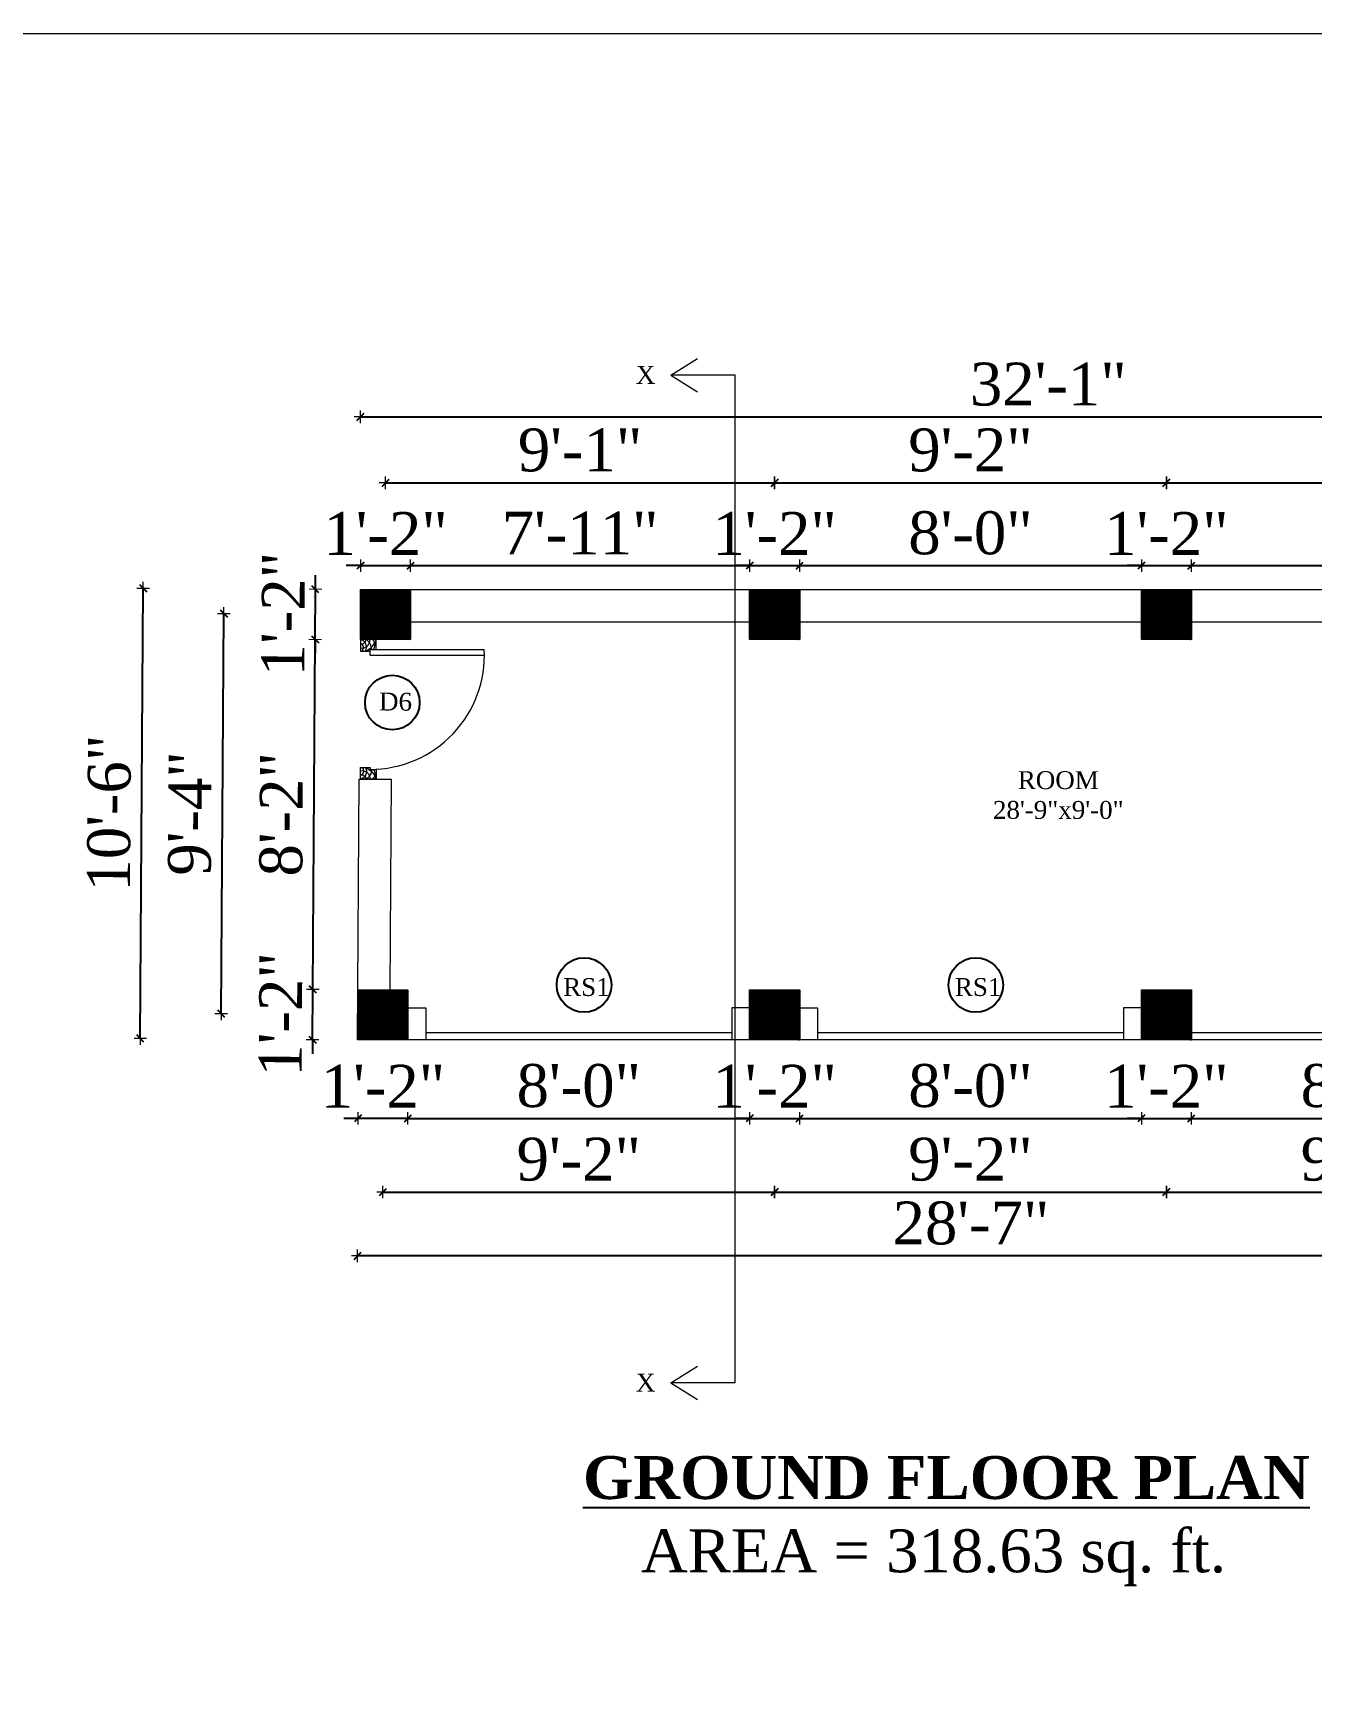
# Model space of a CAD drawing. Header units: inches. Extents: x 4069 to 291496, y -47643 to 12535.
# Drawn here: x 37466.2 to 37823.9, y 1304.3 to 1771.4 of the extents above; entities that cross this region are included whole.
import ezdxf

# ---------------------------------------------------------------- set-up
doc = ezdxf.new("R2010")
doc.units = ezdxf.units.IN
doc.header["$LTSCALE"] = 5
doc.header["$MEASUREMENT"] = 0
for name, color, linetype, lineweight in [('A-WALL', 7, 'Continuous', 9), ('Dimension', 7, 'Continuous', 18), ('DOOR', 62, 'Continuous', 0), ('ele1', 21, 'Continuous', 20)]:
    doc.layers.add(name, color=color, linetype=linetype, lineweight=lineweight)
doc.layers.add('dim line', color=7, linetype='Continuous', lineweight=15, true_color=0xfab2b2)
doc.layers.add('TEXT', color=6, linetype='Continuous')
doc.layers.add('WALL', color=7, linetype='Continuous')
doc.styles.add('ordinary', font='times.ttf')
doc.dimstyles.new('Copy of 96', dxfattribs={"dimtxt": 7, "dimasz": 4, "dimexe": 0.5, "dimexo": 0.5, "dimgap": 3, "dimtad": 1, "dimdec": 1, "dimzin": 11, "dimdsep": 46, "dimlunit": 4, "dimtxsty": 'ordinary', "dimblk": 'OBLIQUE', "dimcen": 0.09, "dimse1": 1, "dimse2": 1, "dimclrt": 6, "dimazin": 0, "dimtfac": 1, "dimtdec": 1, "dimtix": 1, "dimtmove": 2, "dimatfit": 3, "dimldrblk": 'leader', "dimfxl": 0.5, "dimfxlon": 1, "dimtolj": 1, "dimtzin": 0, "dimarcsym": 0})
pattern_1 = [(45, (13244.58927, 0), (-0.08838834765, 0.08838834765), [])]

# ---------------------------------------------------------------- blocks, each defined once
blk = doc.blocks.new('A$C27B36B59')
at = {"layer": 'DOOR'}
for p, q in [((0, 4), (0, 0)), ((2.5, 4), (0, 4)), ((0, 0), (3, 0)), ((2.5, 2.5), (2.5, 4)), ((3, 2.5), (2.5, 2.5)), ((3, 0), (3, 2.5))]:
    blk.add_line(p, q, dxfattribs=at)
for centre, radius, start, end in [((-1.4, -0.54), 4.75, 22.1411, 72.838), ((1.34, 2.09), 1.64, 45.138, 144.8948), ((2.21, 0.3), 2.49, 83.3149, 152.658), ((0.13, 0.37), 2.05, 349.4875, 93.6805), ((1.96, -0.47), 2.01, 58.7447, 166.495), ((-0.06, 0.32), 1.13, 343.542, 86.947), ((2.08, -0.4), 1.17, 38.2816, 160.1519)]:
    blk.add_arc(centre, radius, start, end, dxfattribs=at)
blk = doc.blocks.new('D2')
at = {"layer": 'DOOR'}
for p, q in [((74473.95, 24047.59), (74473.95, 24018.09)), ((74473.95, 24047.59), (74475.45, 24047.59)), ((74475.45, 24047.59), (74475.45, 24018.13))]:
    blk.add_line(p, q, dxfattribs=at)
blk.add_arc((74473.95, 24047.59), 29.5, 180, 272.9146, dxfattribs=at)
at = {"layer": 'DOOR', "xscale": -1, "rotation": 180}
blk.add_blockref('A$C27B36B59', (74441.95, 24050.09), dxfattribs=at)
at = {"layer": 'DOOR', "rotation": 180}
blk.add_blockref('A$C27B36B59', (74477.95, 24050.09), dxfattribs=at)
blk = doc.blocks.new('oblique')
at = {"color": 0, "lineweight": -2}
blk.add_line((0.25, 0.25), (-0.25, -0.25), dxfattribs=at)
at = {"layer": 'dim line', "lineweight": 9}
for p, q in [((-0.4375, 0), (0.4375, 0)), ((0, 0.4375), (0, -0.4375))]:
    blk.add_line(p, q, dxfattribs=at)
blk = doc.blocks.new('*D1607')
at = {"layer": 'A-WALL', "color": 0, "lineweight": -2, "ltscale": 50, "transparency": 16777216}
for p, q in [((37557.05, 1467.75), (37553.05, 1467.75)), ((37571.05, 1467.75), (37557.05, 1467.75)), ((37571.05, 1467.75), (37575.05, 1467.75))]:
    blk.add_line(p, q, dxfattribs=at)
at = {"layer": 'Defpoints', "color": 0, "ltscale": 50, "transparency": 16777216}
for p in [(37557.05, 1489.72, -58.17), (37571.05, 1489.72, -58.17), (37557.05, 1467.75)]:
    blk.add_point(p, dxfattribs=at)
at = {"layer": 'A-WALL', "color": 0, "lineweight": -2, "ltscale": 50, "transparency": 16777216, "xscale": 4, "yscale": 4, "zscale": 4}
blk.add_blockref('oblique', (37557.05, 1467.75), dxfattribs=at)
at = {"layer": 'A-WALL', "color": 0, "lineweight": -2, "ltscale": 50, "transparency": 16777216, "xscale": 4, "yscale": 4, "zscale": 4, "rotation": 180}
blk.add_blockref('oblique', (37571.05, 1467.75), dxfattribs=at)
at = {"layer": 'A-WALL', "color": 6, "ltscale": 50, "transparency": 16777216, "insert": (37564.05, 1476.75), "char_height": 12, "attachment_point": 5, "style": 'ordinary'}
blk.add_mtext('\\A1;1\'-2"', dxfattribs=at)
blk = doc.blocks.new('_OBLIQUE')
at = {"color": 0, "linetype": 'ByBlock'}
blk.add_line((-0.5, -0.5), (0.5, 0.5), dxfattribs=at)
blk = doc.blocks.new('leader')
at = {"layer": 'Dimension'}
for p, q in [((0, -4.33), (0, 4.33)), ((-4.42, 0), (4.42, 0))]:
    blk.add_line(p, q, dxfattribs=at)
blk = doc.blocks.new('*D1608')
at = {"layer": 'A-WALL', "color": 0, "lineweight": -2, "ltscale": 5, "transparency": 16777216}
blk.add_line((37571.05, 1467.75), (37666.67, 1467.75), dxfattribs=at)
at = {"layer": 'Defpoints', "color": 0, "ltscale": 5, "transparency": 16777216}
for p in [(37571.05, 1489.72, -58.17), (37666.67, 1489.72, -58.17), (37666.67, 1467.75)]:
    blk.add_point(p, dxfattribs=at)
at = {"layer": 'A-WALL', "color": 0, "lineweight": -2, "ltscale": 5, "transparency": 16777216, "xscale": 4, "yscale": 4, "zscale": 4, "rotation": 180}
blk.add_blockref('oblique', (37571.05, 1467.75), dxfattribs=at)
at = {"layer": 'A-WALL', "color": 0, "lineweight": -2, "ltscale": 5, "transparency": 16777216, "xscale": 4, "yscale": 4, "zscale": 4}
blk.add_blockref('oblique', (37666.67, 1467.75), dxfattribs=at)
at = {"layer": 'A-WALL', "color": 6, "ltscale": 5, "transparency": 16777216, "insert": (37618.86, 1476.85), "char_height": 12, "attachment_point": 5, "style": 'ordinary'}
blk.add_mtext('\\A1;8\'-0"', dxfattribs=at)
blk = doc.blocks.new('*D1602')
at = {"layer": 'A-WALL', "color": 0, "lineweight": -2, "ltscale": 5, "transparency": 16777216}
for p, q in [((37666.67, 1467.75), (37662.67, 1467.75)), ((37666.67, 1467.75), (37680.67, 1467.75)), ((37680.67, 1467.75), (37684.67, 1467.75))]:
    blk.add_line(p, q, dxfattribs=at)
at = {"layer": 'Defpoints', "color": 0, "ltscale": 5, "transparency": 16777216}
for p in [(37666.67, 1489.72, -58.17), (37680.67, 1489.72, -58.17), (37680.67, 1467.75)]:
    blk.add_point(p, dxfattribs=at)
at = {"layer": 'A-WALL', "color": 0, "lineweight": -2, "ltscale": 5, "transparency": 16777216, "xscale": 4, "yscale": 4, "zscale": 4}
blk.add_blockref('oblique', (37666.67, 1467.75), dxfattribs=at)
at = {"layer": 'A-WALL', "color": 0, "lineweight": -2, "ltscale": 5, "transparency": 16777216, "xscale": 4, "yscale": 4, "zscale": 4, "rotation": 180}
blk.add_blockref('oblique', (37680.67, 1467.75), dxfattribs=at)
at = {"layer": 'A-WALL', "color": 6, "ltscale": 5, "transparency": 16777216, "insert": (37673.67, 1476.75), "char_height": 12, "attachment_point": 5, "style": 'ordinary'}
blk.add_mtext('\\A1;1\'-2"', dxfattribs=at)
blk = doc.blocks.new('*D1603')
at = {"layer": 'A-WALL', "color": 0, "lineweight": -2, "ltscale": 5, "transparency": 16777216}
blk.add_line((37680.67, 1467.75), (37776.29, 1467.75), dxfattribs=at)
at = {"layer": 'Defpoints', "color": 0, "ltscale": 5, "transparency": 16777216}
for p in [(37680.67, 1489.72, -58.17), (37776.29, 1489.72, -58.17), (37776.29, 1467.75)]:
    blk.add_point(p, dxfattribs=at)
at = {"layer": 'A-WALL', "color": 0, "lineweight": -2, "ltscale": 5, "transparency": 16777216, "xscale": 4, "yscale": 4, "zscale": 4, "rotation": 180}
blk.add_blockref('oblique', (37680.67, 1467.75), dxfattribs=at)
at = {"layer": 'A-WALL', "color": 0, "lineweight": -2, "ltscale": 5, "transparency": 16777216, "xscale": 4, "yscale": 4, "zscale": 4}
blk.add_blockref('oblique', (37776.29, 1467.75), dxfattribs=at)
at = {"layer": 'A-WALL', "color": 6, "ltscale": 5, "transparency": 16777216, "insert": (37728.48, 1476.85), "char_height": 12, "attachment_point": 5, "style": 'ordinary'}
blk.add_mtext('\\A1;8\'-0"', dxfattribs=at)
blk = doc.blocks.new('*D1604')
at = {"layer": 'A-WALL', "color": 0, "lineweight": -2, "ltscale": 5, "transparency": 16777216}
for p, q in [((37776.29, 1467.75), (37772.29, 1467.75)), ((37776.29, 1467.75), (37790.29, 1467.75)), ((37790.29, 1467.75), (37794.29, 1467.75))]:
    blk.add_line(p, q, dxfattribs=at)
at = {"layer": 'Defpoints', "color": 0, "ltscale": 5, "transparency": 16777216}
for p in [(37776.29, 1489.72, -58.17), (37790.29, 1489.72, -58.17), (37790.29, 1467.75)]:
    blk.add_point(p, dxfattribs=at)
at = {"layer": 'A-WALL', "color": 0, "lineweight": -2, "ltscale": 5, "transparency": 16777216, "xscale": 4, "yscale": 4, "zscale": 4}
blk.add_blockref('oblique', (37776.29, 1467.75), dxfattribs=at)
at = {"layer": 'A-WALL', "color": 0, "lineweight": -2, "ltscale": 5, "transparency": 16777216, "xscale": 4, "yscale": 4, "zscale": 4, "rotation": 180}
blk.add_blockref('oblique', (37790.29, 1467.75), dxfattribs=at)
at = {"layer": 'A-WALL', "color": 6, "ltscale": 5, "transparency": 16777216, "insert": (37783.29, 1476.75), "char_height": 12, "attachment_point": 5, "style": 'ordinary'}
blk.add_mtext('\\A1;1\'-2"', dxfattribs=at)
blk = doc.blocks.new('*D1605')
at = {"layer": 'A-WALL', "color": 0, "lineweight": -2, "ltscale": 5, "transparency": 16777216}
blk.add_line((37790.29, 1467.75), (37886.29, 1467.75), dxfattribs=at)
at = {"layer": 'Defpoints', "color": 0, "ltscale": 5, "transparency": 16777216}
for p in [(37790.29, 1489.72, -58.17), (37886.29, 1489.72), (37886.29, 1467.75)]:
    blk.add_point(p, dxfattribs=at)
at = {"layer": 'A-WALL', "color": 0, "lineweight": -2, "ltscale": 5, "transparency": 16777216, "xscale": 4, "yscale": 4, "zscale": 4, "rotation": 180}
blk.add_blockref('oblique', (37790.29, 1467.75), dxfattribs=at)
at = {"layer": 'A-WALL', "color": 0, "lineweight": -2, "ltscale": 5, "transparency": 16777216, "xscale": 4, "yscale": 4, "zscale": 4}
blk.add_blockref('oblique', (37886.29, 1467.75), dxfattribs=at)
at = {"layer": 'A-WALL', "color": 6, "ltscale": 5, "transparency": 16777216, "insert": (37838.29, 1476.85), "char_height": 12, "attachment_point": 5, "style": 'ordinary'}
blk.add_mtext('\\A1;8\'-0"', dxfattribs=at)
blk = doc.blocks.new('*D1597')
at = {"layer": 'A-WALL', "color": 0, "lineweight": -2, "ltscale": 5, "transparency": 16777216}
blk.add_line((37564.05, 1447.15), (37673.67, 1447.15), dxfattribs=at)
at = {"layer": 'Defpoints', "color": 0, "ltscale": 5, "transparency": 16777216}
for p in [(37564.05, 1496.72, -58.17), (37673.67, 1496.72, -58.17), (37673.67, 1447.15)]:
    blk.add_point(p, dxfattribs=at)
at = {"layer": 'A-WALL', "color": 0, "lineweight": -2, "ltscale": 5, "transparency": 16777216, "xscale": 4, "yscale": 4, "zscale": 4, "rotation": 180}
blk.add_blockref('oblique', (37564.05, 1447.15), dxfattribs=at)
at = {"layer": 'A-WALL', "color": 0, "lineweight": -2, "ltscale": 5, "transparency": 16777216, "xscale": 4, "yscale": 4, "zscale": 4}
blk.add_blockref('oblique', (37673.67, 1447.15), dxfattribs=at)
at = {"layer": 'A-WALL', "color": 6, "ltscale": 5, "transparency": 16777216, "insert": (37618.86, 1456.27), "char_height": 12, "attachment_point": 5, "style": 'ordinary'}
blk.add_mtext('\\A1;9\'-2"', dxfattribs=at)
blk = doc.blocks.new('*D1609')
at = {"layer": 'A-WALL', "color": 0, "lineweight": -2, "ltscale": 5, "transparency": 16777216}
blk.add_line((37673.67, 1447.15), (37783.29, 1447.15), dxfattribs=at)
at = {"layer": 'Defpoints', "color": 0, "ltscale": 5, "transparency": 16777216}
for p in [(37673.67, 1496.72, -58.17), (37783.29, 1496.72, -58.17), (37783.29, 1447.15)]:
    blk.add_point(p, dxfattribs=at)
at = {"layer": 'A-WALL', "color": 0, "lineweight": -2, "ltscale": 5, "transparency": 16777216, "xscale": 4, "yscale": 4, "zscale": 4, "rotation": 180}
blk.add_blockref('oblique', (37673.67, 1447.15), dxfattribs=at)
at = {"layer": 'A-WALL', "color": 0, "lineweight": -2, "ltscale": 5, "transparency": 16777216, "xscale": 4, "yscale": 4, "zscale": 4}
blk.add_blockref('oblique', (37783.29, 1447.15), dxfattribs=at)
at = {"layer": 'A-WALL', "color": 6, "ltscale": 5, "transparency": 16777216, "insert": (37728.48, 1456.27), "char_height": 12, "attachment_point": 5, "style": 'ordinary'}
blk.add_mtext('\\A1;9\'-2"', dxfattribs=at)
blk = doc.blocks.new('*D1610')
at = {"layer": 'A-WALL', "color": 0, "lineweight": -2, "ltscale": 5, "transparency": 16777216}
blk.add_line((37783.29, 1447.15), (37893.29, 1447.15), dxfattribs=at)
at = {"layer": 'Defpoints', "color": 0, "ltscale": 5, "transparency": 16777216}
for p in [(37783.29, 1496.72, -58.17), (37893.29, 1496.72, -58.17), (37893.29, 1447.15)]:
    blk.add_point(p, dxfattribs=at)
at = {"layer": 'A-WALL', "color": 0, "lineweight": -2, "ltscale": 5, "transparency": 16777216, "xscale": 4, "yscale": 4, "zscale": 4, "rotation": 180}
blk.add_blockref('oblique', (37783.29, 1447.15), dxfattribs=at)
at = {"layer": 'A-WALL', "color": 0, "lineweight": -2, "ltscale": 5, "transparency": 16777216, "xscale": 4, "yscale": 4, "zscale": 4}
blk.add_blockref('oblique', (37893.29, 1447.15), dxfattribs=at)
at = {"layer": 'A-WALL', "color": 6, "ltscale": 5, "transparency": 16777216, "insert": (37838.29, 1456.27), "char_height": 12, "attachment_point": 5, "style": 'ordinary'}
blk.add_mtext('\\A1;9\'-2"', dxfattribs=at)
blk = doc.blocks.new('*D1611')
at = {"layer": 'A-WALL', "color": 0, "lineweight": -2, "ltscale": 5, "transparency": 16777216}
blk.add_line((37900.29, 1429.28), (37556.95, 1429.28), dxfattribs=at)
at = {"layer": 'Defpoints', "color": 0, "ltscale": 5, "transparency": 16777216}
for p in [(37556.95, 1489.72, -58.17), (37900.29, 1489.72, -58.17), (37556.95, 1429.28)]:
    blk.add_point(p, dxfattribs=at)
at = {"layer": 'A-WALL', "color": 0, "lineweight": -2, "ltscale": 5, "transparency": 16777216, "xscale": 4, "yscale": 4, "zscale": 4, "rotation": 180}
blk.add_blockref('oblique', (37556.95, 1429.28), dxfattribs=at)
at = {"layer": 'A-WALL', "color": 0, "lineweight": -2, "ltscale": 5, "transparency": 16777216, "xscale": 4, "yscale": 4, "zscale": 4}
blk.add_blockref('oblique', (37900.29, 1429.28), dxfattribs=at)
at = {"layer": 'A-WALL', "color": 6, "ltscale": 5, "transparency": 16777216, "insert": (37728.62, 1438.4), "char_height": 12, "attachment_point": 5, "style": 'ordinary'}
blk.add_mtext('\\A1;28\'-7"', dxfattribs=at)
blk = doc.blocks.new('*D1612')
at = {"layer": 'A-WALL', "color": 0, "lineweight": -2, "ltscale": 50, "transparency": 16777216}
for p, q in [((37557.78, 1622.43), (37553.78, 1622.43)), ((37557.78, 1622.43), (37571.78, 1622.43)), ((37571.78, 1622.43), (37575.78, 1622.43))]:
    blk.add_line(p, q, dxfattribs=at)
at = {"layer": 'Defpoints', "color": 0, "ltscale": 50, "transparency": 16777216}
for p in [(37571.78, 1622.43), (37557.78, 1615.72, -58.17), (37571.78, 1615.72, -58.17)]:
    blk.add_point(p, dxfattribs=at)
at = {"layer": 'A-WALL', "color": 0, "lineweight": -2, "ltscale": 50, "transparency": 16777216, "xscale": 4, "yscale": 4, "zscale": 4}
blk.add_blockref('oblique', (37557.78, 1622.43), dxfattribs=at)
at = {"layer": 'A-WALL', "color": 0, "lineweight": -2, "ltscale": 50, "transparency": 16777216, "xscale": 4, "yscale": 4, "zscale": 4, "rotation": 180}
blk.add_blockref('oblique', (37571.78, 1622.43), dxfattribs=at)
at = {"layer": 'A-WALL', "color": 6, "ltscale": 50, "transparency": 16777216, "insert": (37564.78, 1631.43), "char_height": 12, "attachment_point": 5, "style": 'ordinary'}
blk.add_mtext('\\A1;1\'-2"', dxfattribs=at)
blk = doc.blocks.new('*D1618')
at = {"layer": 'A-WALL', "color": 0, "lineweight": -2, "ltscale": 5, "transparency": 16777216}
blk.add_line((37571.78, 1622.43), (37666.67, 1622.43), dxfattribs=at)
at = {"layer": 'Defpoints', "color": 0, "ltscale": 5, "transparency": 16777216}
for p in [(37666.67, 1622.43), (37571.78, 1615.72, -58.17), (37666.67, 1615.72, -58.17)]:
    blk.add_point(p, dxfattribs=at)
at = {"layer": 'A-WALL', "color": 0, "lineweight": -2, "ltscale": 5, "transparency": 16777216, "xscale": 4, "yscale": 4, "zscale": 4, "rotation": 180}
blk.add_blockref('oblique', (37571.78, 1622.43), dxfattribs=at)
at = {"layer": 'A-WALL', "color": 0, "lineweight": -2, "ltscale": 5, "transparency": 16777216, "xscale": 4, "yscale": 4, "zscale": 4}
blk.add_blockref('oblique', (37666.67, 1622.43), dxfattribs=at)
at = {"layer": 'A-WALL', "color": 6, "ltscale": 5, "transparency": 16777216, "insert": (37619.22, 1631.55), "char_height": 12, "attachment_point": 5, "style": 'ordinary'}
blk.add_mtext('\\A1;7\'-11"', dxfattribs=at)
blk = doc.blocks.new('*D1619')
at = {"layer": 'A-WALL', "color": 0, "lineweight": -2, "ltscale": 5, "transparency": 16777216}
for p, q in [((37666.67, 1622.43), (37662.67, 1622.43)), ((37666.67, 1622.43), (37680.67, 1622.43)), ((37680.67, 1622.43), (37684.67, 1622.43))]:
    blk.add_line(p, q, dxfattribs=at)
at = {"layer": 'Defpoints', "color": 0, "ltscale": 5, "transparency": 16777216}
for p in [(37680.67, 1622.43), (37666.67, 1615.72, -58.17), (37680.67, 1615.72, -58.17)]:
    blk.add_point(p, dxfattribs=at)
at = {"layer": 'A-WALL', "color": 0, "lineweight": -2, "ltscale": 5, "transparency": 16777216, "xscale": 4, "yscale": 4, "zscale": 4}
blk.add_blockref('oblique', (37666.67, 1622.43), dxfattribs=at)
at = {"layer": 'A-WALL', "color": 0, "lineweight": -2, "ltscale": 5, "transparency": 16777216, "xscale": 4, "yscale": 4, "zscale": 4, "rotation": 180}
blk.add_blockref('oblique', (37680.67, 1622.43), dxfattribs=at)
at = {"layer": 'A-WALL', "color": 6, "ltscale": 5, "transparency": 16777216, "insert": (37673.67, 1631.43), "char_height": 12, "attachment_point": 5, "style": 'ordinary'}
blk.add_mtext('\\A1;1\'-2"', dxfattribs=at)
blk = doc.blocks.new('*D1620')
at = {"layer": 'A-WALL', "color": 0, "lineweight": -2, "ltscale": 5, "transparency": 16777216}
blk.add_line((37680.67, 1622.43), (37776.29, 1622.43), dxfattribs=at)
at = {"layer": 'Defpoints', "color": 0, "ltscale": 5, "transparency": 16777216}
for p in [(37776.29, 1622.43), (37680.67, 1615.72, -58.17), (37776.29, 1615.72, -58.17)]:
    blk.add_point(p, dxfattribs=at)
at = {"layer": 'A-WALL', "color": 0, "lineweight": -2, "ltscale": 5, "transparency": 16777216, "xscale": 4, "yscale": 4, "zscale": 4, "rotation": 180}
blk.add_blockref('oblique', (37680.67, 1622.43), dxfattribs=at)
at = {"layer": 'A-WALL', "color": 0, "lineweight": -2, "ltscale": 5, "transparency": 16777216, "xscale": 4, "yscale": 4, "zscale": 4}
blk.add_blockref('oblique', (37776.29, 1622.43), dxfattribs=at)
at = {"layer": 'A-WALL', "color": 6, "ltscale": 5, "transparency": 16777216, "insert": (37728.48, 1631.53), "char_height": 12, "attachment_point": 5, "style": 'ordinary'}
blk.add_mtext('\\A1;8\'-0"', dxfattribs=at)
blk = doc.blocks.new('*D1621')
at = {"layer": 'A-WALL', "color": 0, "lineweight": -2, "ltscale": 5, "transparency": 16777216}
for p, q in [((37776.29, 1622.43), (37772.29, 1622.43)), ((37776.29, 1622.43), (37790.29, 1622.43)), ((37790.29, 1622.43), (37794.29, 1622.43))]:
    blk.add_line(p, q, dxfattribs=at)
at = {"layer": 'Defpoints', "color": 0, "ltscale": 5, "transparency": 16777216}
for p in [(37790.29, 1622.43), (37776.29, 1615.72, -58.17), (37790.29, 1615.72, -58.17)]:
    blk.add_point(p, dxfattribs=at)
at = {"layer": 'A-WALL', "color": 0, "lineweight": -2, "ltscale": 5, "transparency": 16777216, "xscale": 4, "yscale": 4, "zscale": 4}
blk.add_blockref('oblique', (37776.29, 1622.43), dxfattribs=at)
at = {"layer": 'A-WALL', "color": 0, "lineweight": -2, "ltscale": 5, "transparency": 16777216, "xscale": 4, "yscale": 4, "zscale": 4, "rotation": 180}
blk.add_blockref('oblique', (37790.29, 1622.43), dxfattribs=at)
at = {"layer": 'A-WALL', "color": 6, "ltscale": 5, "transparency": 16777216, "insert": (37783.29, 1631.43), "char_height": 12, "attachment_point": 5, "style": 'ordinary'}
blk.add_mtext('\\A1;1\'-2"', dxfattribs=at)
blk = doc.blocks.new('*D1622')
at = {"layer": 'A-WALL', "color": 0, "lineweight": -2, "ltscale": 5, "transparency": 16777216}
blk.add_line((37790.29, 1622.43), (37928.74, 1622.43), dxfattribs=at)
at = {"layer": 'Defpoints', "color": 0, "ltscale": 5, "transparency": 16777216}
for p in [(37928.74, 1622.43), (37790.29, 1615.72, -58.17), (37928.74, 1615.72, -58.17)]:
    blk.add_point(p, dxfattribs=at)
at = {"layer": 'A-WALL', "color": 0, "lineweight": -2, "ltscale": 5, "transparency": 16777216, "xscale": 4, "yscale": 4, "zscale": 4, "rotation": 180}
blk.add_blockref('oblique', (37790.29, 1622.43), dxfattribs=at)
at = {"layer": 'A-WALL', "color": 0, "lineweight": -2, "ltscale": 5, "transparency": 16777216, "xscale": 4, "yscale": 4, "zscale": 4}
blk.add_blockref('oblique', (37928.74, 1622.43), dxfattribs=at)
at = {"layer": 'A-WALL', "color": 6, "ltscale": 5, "transparency": 16777216, "insert": (37859.52, 1631.53), "char_height": 12, "attachment_point": 5, "style": 'ordinary'}
blk.add_mtext('\\A1;11\'-6"', dxfattribs=at)
blk = doc.blocks.new('*D1598')
at = {"layer": 'A-WALL', "color": 0, "lineweight": -2, "ltscale": 5, "transparency": 16777216}
blk.add_line((37564.78, 1645.62), (37673.67, 1645.62), dxfattribs=at)
at = {"layer": 'Defpoints', "color": 0, "ltscale": 5, "transparency": 16777216}
for p in [(37673.67, 1645.62), (37564.78, 1608.72, -58.17), (37673.67, 1608.72, -58.17)]:
    blk.add_point(p, dxfattribs=at)
at = {"layer": 'A-WALL', "color": 0, "lineweight": -2, "ltscale": 5, "transparency": 16777216, "xscale": 4, "yscale": 4, "zscale": 4, "rotation": 180}
blk.add_blockref('oblique', (37564.78, 1645.62), dxfattribs=at)
at = {"layer": 'A-WALL', "color": 0, "lineweight": -2, "ltscale": 5, "transparency": 16777216, "xscale": 4, "yscale": 4, "zscale": 4}
blk.add_blockref('oblique', (37673.67, 1645.62), dxfattribs=at)
at = {"layer": 'A-WALL', "color": 6, "ltscale": 5, "transparency": 16777216, "insert": (37619.22, 1654.74), "char_height": 12, "attachment_point": 5, "style": 'ordinary'}
blk.add_mtext('\\A1;9\'-1"', dxfattribs=at)
blk = doc.blocks.new('*D1614')
at = {"layer": 'A-WALL', "color": 0, "lineweight": -2, "ltscale": 5, "transparency": 16777216}
blk.add_line((37673.67, 1645.62), (37783.29, 1645.62), dxfattribs=at)
at = {"layer": 'Defpoints', "color": 0, "ltscale": 5, "transparency": 16777216}
for p in [(37783.29, 1645.62), (37673.67, 1608.72, -58.17), (37783.29, 1608.72, -58.17)]:
    blk.add_point(p, dxfattribs=at)
at = {"layer": 'A-WALL', "color": 0, "lineweight": -2, "ltscale": 5, "transparency": 16777216, "xscale": 4, "yscale": 4, "zscale": 4, "rotation": 180}
blk.add_blockref('oblique', (37673.67, 1645.62), dxfattribs=at)
at = {"layer": 'A-WALL', "color": 0, "lineweight": -2, "ltscale": 5, "transparency": 16777216, "xscale": 4, "yscale": 4, "zscale": 4}
blk.add_blockref('oblique', (37783.29, 1645.62), dxfattribs=at)
at = {"layer": 'A-WALL', "color": 6, "ltscale": 5, "transparency": 16777216, "insert": (37728.48, 1654.74), "char_height": 12, "attachment_point": 5, "style": 'ordinary'}
blk.add_mtext('\\A1;9\'-2"', dxfattribs=at)
blk = doc.blocks.new('*D1615')
at = {"layer": 'A-WALL', "color": 0, "lineweight": -2, "ltscale": 5, "transparency": 16777216}
blk.add_line((37783.29, 1645.62), (37935.74, 1645.62), dxfattribs=at)
at = {"layer": 'Defpoints', "color": 0, "ltscale": 5, "transparency": 16777216}
for p in [(37935.74, 1645.62), (37783.29, 1608.72, -58.17), (37935.74, 1608.72, -58.17)]:
    blk.add_point(p, dxfattribs=at)
at = {"layer": 'A-WALL', "color": 0, "lineweight": -2, "ltscale": 5, "transparency": 16777216, "xscale": 4, "yscale": 4, "zscale": 4, "rotation": 180}
blk.add_blockref('oblique', (37783.29, 1645.62), dxfattribs=at)
at = {"layer": 'A-WALL', "color": 0, "lineweight": -2, "ltscale": 5, "transparency": 16777216, "xscale": 4, "yscale": 4, "zscale": 4}
blk.add_blockref('oblique', (37935.74, 1645.62), dxfattribs=at)
at = {"layer": 'A-WALL', "color": 6, "ltscale": 5, "transparency": 16777216, "insert": (37859.52, 1654.73), "char_height": 12, "attachment_point": 5, "style": 'ordinary'}
blk.add_mtext('\\A1;12\'-8"', dxfattribs=at)
blk = doc.blocks.new('*D1616')
at = {"layer": 'A-WALL', "color": 0, "lineweight": -2, "ltscale": 5, "transparency": 16777216}
blk.add_line((37557.78, 1664.06), (37942.74, 1664.06), dxfattribs=at)
at = {"layer": 'Defpoints', "color": 0, "ltscale": 5, "transparency": 16777216}
for p in [(37942.74, 1664.06), (37557.78, 1615.72, -58.17), (37942.74, 1615.72, -58.17)]:
    blk.add_point(p, dxfattribs=at)
at = {"layer": 'A-WALL', "color": 0, "lineweight": -2, "ltscale": 5, "transparency": 16777216, "xscale": 4, "yscale": 4, "zscale": 4, "rotation": 180}
blk.add_blockref('oblique', (37557.78, 1664.06), dxfattribs=at)
at = {"layer": 'A-WALL', "color": 0, "lineweight": -2, "ltscale": 5, "transparency": 16777216, "xscale": 4, "yscale": 4, "zscale": 4}
blk.add_blockref('oblique', (37942.74, 1664.06), dxfattribs=at)
at = {"layer": 'A-WALL', "color": 6, "ltscale": 5, "transparency": 16777216, "insert": (37750.26, 1673.16), "char_height": 12, "attachment_point": 5, "style": 'ordinary'}
blk.add_mtext('\\A1;32\'-1"', dxfattribs=at)
blk = doc.blocks.new('*D1617')
at = {"layer": 'A-WALL', "color": 0, "lineweight": -2, "ltscale": 50, "transparency": 16777216}
for p, q in [((37544.42, 1503.8), (37544.45, 1507.8)), ((37544.33, 1489.8), (37544.42, 1503.8)), ((37544.33, 1489.8), (37544.3, 1485.8))]:
    blk.add_line(p, q, dxfattribs=at)
at = {"layer": 'Defpoints', "color": 0, "ltscale": 50, "transparency": 16777216}
for p in [(37544.42, 1503.8), (37557.05, 1503.72, -58.17), (37556.95, 1489.72, -58.17)]:
    blk.add_point(p, dxfattribs=at)
at = {"layer": 'A-WALL', "color": 0, "lineweight": -2, "ltscale": 50, "transparency": 16777216, "xscale": 4, "yscale": 4, "zscale": 4}
for p, rotation in [((37544.42, 1503.8), 269.6259071472328), ((37544.33, 1489.8), 89.6259071472328)]:
    blk.add_blockref('oblique', p, dxfattribs=dict(at, rotation=rotation))
at = {"layer": 'A-WALL', "color": 6, "ltscale": 50, "transparency": 16777216, "insert": (37535.38, 1496.86), "char_height": 12, "attachment_point": 5, "rotation": 89.6259, "style": 'ordinary'}
blk.add_mtext('\\A1;1\'-2"', dxfattribs=at)
blk = doc.blocks.new('*D1599')
at = {"layer": 'A-WALL', "color": 0, "lineweight": -2, "ltscale": 5, "transparency": 16777216}
blk.add_line((37544.42, 1503.8), (37545.06, 1601.8), dxfattribs=at)
at = {"layer": 'Defpoints', "color": 0, "ltscale": 5, "transparency": 16777216}
for p in [(37545.06, 1601.8), (37557.78, 1601.72, -58.17), (37557.05, 1503.72, -58.17)]:
    blk.add_point(p, dxfattribs=at)
at = {"layer": 'A-WALL', "color": 0, "lineweight": -2, "ltscale": 5, "transparency": 16777216, "xscale": 4, "yscale": 4, "zscale": 4}
for p, rotation in [((37545.06, 1601.8), 89.6259071472208), ((37544.42, 1503.8), 269.6259071472208)]:
    blk.add_blockref('oblique', p, dxfattribs=dict(at, rotation=rotation))
at = {"layer": 'A-WALL', "color": 6, "ltscale": 5, "transparency": 16777216, "insert": (37535.64, 1552.86), "char_height": 12, "attachment_point": 5, "rotation": 89.6259, "style": 'ordinary'}
blk.add_mtext('\\A1;8\'-2"', dxfattribs=at)
blk = doc.blocks.new('*D1623')
at = {"layer": 'A-WALL', "color": 0, "lineweight": -2, "ltscale": 5, "transparency": 16777216}
for p, q in [((37545.15, 1615.8), (37545.18, 1619.8)), ((37545.06, 1601.8), (37545.15, 1615.8)), ((37545.06, 1601.8), (37545.03, 1597.8))]:
    blk.add_line(p, q, dxfattribs=at)
at = {"layer": 'Defpoints', "color": 0, "ltscale": 5, "transparency": 16777216}
for p in [(37545.15, 1615.8), (37557.78, 1615.72, -58.17), (37557.78, 1601.72, -58.17)]:
    blk.add_point(p, dxfattribs=at)
at = {"layer": 'A-WALL', "color": 0, "lineweight": -2, "ltscale": 5, "transparency": 16777216, "xscale": 4, "yscale": 4, "zscale": 4}
for p, rotation in [((37545.15, 1615.8), 269.6259071472208), ((37545.06, 1601.8), 89.6259071472208)]:
    blk.add_blockref('oblique', p, dxfattribs=dict(at, rotation=rotation))
at = {"layer": 'A-WALL', "color": 6, "ltscale": 5, "transparency": 16777216, "insert": (37536.11, 1608.86), "char_height": 12, "attachment_point": 5, "rotation": 89.6259, "style": 'ordinary'}
blk.add_mtext('\\A1;1\'-2"', dxfattribs=at)
blk = doc.blocks.new('*D1600')
at = {"layer": 'A-WALL', "color": 0, "lineweight": -2, "ltscale": 5, "transparency": 16777216}
blk.add_line((37518.79, 1497.02), (37519.52, 1609.02), dxfattribs=at)
at = {"layer": 'Defpoints', "color": 0, "ltscale": 5, "transparency": 16777216}
for p in [(37519.52, 1609.02), (37564.78, 1608.72, -58.17), (37564.05, 1496.72, -58.17)]:
    blk.add_point(p, dxfattribs=at)
at = {"layer": 'A-WALL', "color": 0, "lineweight": -2, "ltscale": 5, "transparency": 16777216, "xscale": 4, "yscale": 4, "zscale": 4}
for p, rotation in [((37519.52, 1609.02), 89.6259071472208), ((37518.79, 1497.02), 269.6259071472208)]:
    blk.add_blockref('oblique', p, dxfattribs=dict(at, rotation=rotation))
at = {"layer": 'A-WALL', "color": 6, "ltscale": 5, "transparency": 16777216, "insert": (37510.04, 1553.08), "char_height": 12, "attachment_point": 5, "rotation": 89.6259, "style": 'ordinary'}
blk.add_mtext('\\A1;9\'-4"', dxfattribs=at)
blk = doc.blocks.new('*D1601')
at = {"layer": 'A-WALL', "color": 0, "lineweight": -2, "ltscale": 5, "transparency": 16777216}
blk.add_line((37496.13, 1490.12), (37496.95, 1616.12), dxfattribs=at)
at = {"layer": 'Defpoints', "color": 0, "ltscale": 5, "transparency": 16777216}
for p in [(37496.95, 1616.12), (37557.78, 1615.72, -58.17), (37556.95, 1489.72, -58.17)]:
    blk.add_point(p, dxfattribs=at)
at = {"layer": 'A-WALL', "color": 0, "lineweight": -2, "ltscale": 5, "transparency": 16777216, "xscale": 4, "yscale": 4, "zscale": 4}
for p, rotation in [((37496.95, 1616.12), 89.6259071472208), ((37496.13, 1490.12), 269.6259071472208)]:
    blk.add_blockref('oblique', p, dxfattribs=dict(at, rotation=rotation))
at = {"layer": 'A-WALL', "color": 6, "ltscale": 5, "transparency": 16777216, "insert": (37487.44, 1553.18), "char_height": 12, "attachment_point": 5, "rotation": 89.6259, "style": 'ordinary'}
blk.add_mtext('\\A1;10\'-6"', dxfattribs=at)

msp = doc.modelspace()

# ---------------------------------------------------------------- hatches: boundary and pattern name
at = {"layer": 'A-WALL', "ltscale": 5}
h = msp.add_hatch(dxfattribs=at)
h.set_pattern_fill('ANSI31', color=256)
h.set_pattern_definition(pattern_1)
h.paths.add_polyline_path([(37571.77745, 1615.72114), (37557.77745, 1615.72114), (37557.77745, 1601.72114), (37562.11078, 1601.72114), (37571.77745, 1601.72114)])
h = msp.add_hatch(dxfattribs=at)
h.set_pattern_fill('ANSI31', color=256)
h.set_pattern_definition(pattern_1)
h.paths.add_polyline_path([(37680.66729, 1615.72114), (37666.66729, 1615.72114), (37666.66729, 1601.72114), (37680.66729, 1601.72114)])
h = msp.add_hatch(dxfattribs=at)
h.set_pattern_fill('ANSI31', color=256)
h.set_pattern_definition(pattern_1)
h.paths.add_polyline_path([(37776.2884, 1601.72114), (37790.2884, 1601.72114), (37790.2884, 1615.72114), (37776.2884, 1615.72114)])
h = msp.add_hatch(dxfattribs=at)
h.set_pattern_fill('ANSI31', color=256)
h.set_pattern_definition(pattern_1)
h.paths.add_polyline_path([(37557.04618, 1503.72114), (37557.04618, 1489.72114), (37571.04618, 1489.72114), (37571.04618, 1503.72114)])
h = msp.add_hatch(dxfattribs=at)
h.set_pattern_fill('ANSI31', color=256)
h.set_pattern_definition(pattern_1)
h.paths.add_polyline_path([(37666.66729, 1489.72114), (37680.66729, 1489.72114), (37680.66729, 1503.72114), (37666.66729, 1503.72114)])
h = msp.add_hatch(dxfattribs=at)
h.set_pattern_fill('ANSI31', color=256)
h.set_pattern_definition(pattern_1)
h.paths.add_polyline_path([(37776.2884, 1503.72114), (37776.2884, 1489.72114), (37790.2884, 1489.72114), (37790.2884, 1503.72114)])

# ---------------------------------------------------------------- linework, layer by layer
for p, q in [((37644.61205, 1675.72114), (37652.0412, 1680.40035)), ((37662.61205, 1675.72114), (37644.61205, 1675.72114)), ((37644.61205, 1675.72114), (37652.0412, 1671.04193)), ((37662.61205, 1393.72114), (37662.61205, 1675.72114)), ((37571.77745, 1606.72114), (37666.66729, 1606.72114)), ((37680.66729, 1606.72114), (37776.2884, 1606.72114)), ((37790.2884, 1606.72114), (37928.74203, 1606.72114)), ((37557.4314, 1562.72127), (37566.43159, 1562.72127)), ((37566.04637, 1503.72114), (37566.43159, 1562.72127)), ((37571.04618, 1498.72114), (37576.04618, 1498.72114)), ((37576.04618, 1498.72114), (37576.04618, 1489.72114)), ((37666.66729, 1498.72114), (37661.66729, 1498.72114)), ((37661.66729, 1498.72114), (37661.66729, 1489.72114)), ((37680.66729, 1498.72114), (37685.66729, 1498.72114)), ((37685.66729, 1498.72114), (37685.66729, 1489.72114)), ((37776.2884, 1498.72114), (37771.2884, 1498.72114)), ((37771.2884, 1498.72114), (37771.2884, 1489.72114)), ((37661.66729, 1491.72114), (37576.04618, 1491.72114)), ((37771.2884, 1491.72114), (37685.66729, 1491.72114)), ((37886.2884, 1491.72114), (37790.2884, 1491.72114)), ((37644.61205, 1393.72114), (37652.0412, 1398.40035)), ((37662.61205, 1393.72114), (37644.61205, 1393.72114)), ((37644.61205, 1393.72114), (37652.0412, 1389.04193))]:
    msp.add_line(p, q, dxfattribs=at)
at = {"layer": 'A-WALL', "ltscale": 5, "elevation": -58.16904}
msp.add_lwpolyline([(37557.77745, 1615.72114), (37557.77745, 1615.72114), (37942.74203, 1615.72114), (37942.74203, 1601.72114), (37900.2884, 1503.72114), (37900.2884, 1489.72114), (37556.95477, 1489.72114), (37557.4314, 1562.72127)], dxfattribs=at)
for points in [[(37557.77745, 1615.72114), (37571.77745, 1615.72114), (37571.77745, 1601.72114), (37557.77745, 1601.72114)], [(37666.66729, 1615.72114), (37680.66729, 1615.72114), (37680.66729, 1601.72114), (37666.66729, 1601.72114)], [(37776.2884, 1615.72114), (37790.2884, 1615.72114), (37790.2884, 1601.72114), (37776.2884, 1601.72114)], [(37557.04618, 1503.72114), (37571.04618, 1503.72114), (37571.04618, 1489.72114), (37557.04618, 1489.72114)], [(37666.66729, 1503.72114), (37680.66729, 1503.72114), (37680.66729, 1489.72114), (37666.66729, 1489.72114)], [(37776.2884, 1503.72114), (37790.2884, 1503.72114), (37790.2884, 1489.72114), (37776.2884, 1489.72114)]]:
    msp.add_lwpolyline(points, close=True, dxfattribs=at)
at = {"layer": 'ele1', "elevation": -58.16904}
msp.add_lwpolyline([(36094.27095, 1771.3776), (39179.2354, 1771.3776), (39179.2354, -383.95537), (36094.27095, -383.95537)], close=True, dxfattribs=at)
msp.add_lwpolyline([(36094.27095, 1771.3776), (39179.2354, 1771.3776), (39179.2354, -383.95537), (36094.27095, -383.95537)], close=True, dxfattribs=at)
at = {"layer": 'TEXT'}
for centre in [(37566.66121, 1584.11797, -58.16904), (37620.32549, 1505.07659, -58.16904), (37729.9466, 1505.07659, -58.16904)]:
    msp.add_circle(centre, 7.64038, dxfattribs=at)

# ---------------------------------------------------------------- block references
at = {"layer": 'WALL', "color": 2, "linetype": 'ByBlock', "xscale": 1.083333333326322, "yscale": 1.083333333326322, "zscale": 1.083333333326322, "rotation": 89.99999999998198}
msp.add_blockref('D2', (63612.03936, -79082.72602, -58.16904), dxfattribs=at)

# ---------------------------------------------------------------- texts
at = {"layer": 'TEXT', "style": 'ordinary'}
for p in [(37634.83035, 1673.30629, -58.16904), (37634.83035, 1391.30629, -58.16904)]:
    msp.add_text('X', height=5, dxfattribs=at).set_placement(p)
for s, rotation, p in [('D6', 359.5142373, (37562.93496, 1581.91672, -58.16904)), ('RS1', 0.0003881, (37614.48191, 1502.01247, -58.16904)), ('RS1', 0.0003881, (37724.10302, 1502.01247, -58.16904))]:
    msp.add_text(s, height=5, rotation=rotation, dxfattribs=at).set_placement(p)
at = {"layer": 'TEXT', "insert": (37753.0453, 1551.50119), "char_height": 5, "attachment_point": 8, "rotation": 359.9996119, "style": 'ordinary'}
msp.add_mtext_dynamic_manual_height_columns('ROOM\\P28\'-9"x9\'-0"', width=101.5687276, gutter_width=1720.71691, heights=[0], dxfattribs=at)
at = {"layer": 'TEXT', "char_height": 12, "width": 219.8150831, "attachment_point": 8, "rotation": 359.9996119, "style": 'ordinary'}
for s, insert in [('{\\fTimes New Roman|b1|i0|c0|p18;\\LGROUND FLOOR PLAN}', (37721.70776, 1361.08436)), ('AREA = 318.63 sq. ft.', (37718.123, 1336.8436))]:
    msp.add_mtext(s, dxfattribs=dict(at, insert=insert))

# ---------------------------------------------------------------- dimensions: what is measured, and where the dimension line sits
at = {"layer": 'A-WALL', "ltscale": 5}
for base, p1, p2, picture, middle in [((37942.74203, 1664.05625), (37557.77745, 1615.72114, -58.16904), (37942.74203, 1615.72114, -58.16904), '*D1616', (37750.25974, 1673.16007)), ((37673.66729, 1645.62344), (37564.77745, 1608.72114, -58.16904), (37673.66729, 1608.72114, -58.16904), '*D1598', (37619.22237, 1654.74457)), ((37783.2884, 1645.62344), (37673.66729, 1608.72114, -58.16904), (37783.2884, 1608.72114, -58.16904), '*D1614', (37728.47785, 1654.74457)), ((37935.74203, 1645.62344), (37783.2884, 1608.72114, -58.16904), (37935.74203, 1608.72114, -58.16904), '*D1615', (37859.51522, 1654.72727)), ((37666.66729, 1622.43026), (37571.77745, 1615.72114, -58.16904), (37666.66729, 1615.72114, -58.16904), '*D1618', (37619.22237, 1631.55139)), ((37680.66729, 1622.43026), (37666.66729, 1615.72114, -58.16904), (37680.66729, 1615.72114, -58.16904), '*D1619', (37673.66729, 1631.43026)), ((37776.2884, 1622.43026), (37680.66729, 1615.72114, -58.16904), (37776.2884, 1615.72114, -58.16904), '*D1620', (37728.47785, 1631.53408)), ((37790.2884, 1622.43026), (37776.2884, 1615.72114, -58.16904), (37790.2884, 1615.72114, -58.16904), '*D1621', (37783.2884, 1631.43026)), ((37928.74203, 1622.43026), (37790.2884, 1615.72114, -58.16904), (37928.74203, 1615.72114, -58.16904), '*D1622', (37859.51522, 1631.53408)), ((37673.66729, 1447.14551), (37564.04618, 1496.72114, -58.16904), (37673.66729, 1496.72114, -58.16904), '*D1597', (37618.85673, 1456.26664)), ((37783.2884, 1447.14551), (37673.66729, 1496.72114, -58.16904), (37783.2884, 1496.72114, -58.16904), '*D1609', (37728.47785, 1456.26664)), ((37893.2884, 1447.14551), (37783.2884, 1496.72114, -58.16904), (37893.2884, 1496.72114, -58.16904), '*D1610', (37838.2884, 1456.26664)), ((37556.95477, 1429.28018), (37900.2884, 1489.72114, -58.16904), (37556.95477, 1489.72114, -58.16904), '*D1611', (37728.62159, 1438.4013)), ((37666.66729, 1467.7503), (37571.04618, 1489.72114, -58.16904), (37666.66729, 1489.72114, -58.16904), '*D1608', (37618.85673, 1476.85412)), ((37680.66729, 1467.7503), (37666.66729, 1489.72114, -58.16904), (37680.66729, 1489.72114, -58.16904), '*D1602', (37673.66729, 1476.7503)), ((37776.2884, 1467.7503), (37680.66729, 1489.72114, -58.16904), (37776.2884, 1489.72114, -58.16904), '*D1603', (37728.47785, 1476.85412)), ((37790.2884, 1467.7503), (37776.2884, 1489.72114, -58.16904), (37790.2884, 1489.72114, -58.16904), '*D1604', (37783.2884, 1476.7503)), ((37886.2884, 1467.7503), (37790.2884, 1489.72114, -58.16904), (37886.2884, 1489.72114), '*D1605', (37838.2884, 1476.85412))]:
    dim = msp.add_linear_dim(base=base, p1=p1, p2=p2, dimstyle='Copy of 96', override={"dimtxt": 12, "dimdec": 0, "dimblk": 'oblique', "dimtdec": 0, "dimarcsym": 1}, dxfattribs=at)
    dim.commit()
    dim.dimension.update_dxf_attribs({"geometry": picture, "text_midpoint": middle})
at = {"layer": 'A-WALL', "ltscale": 50}
for base, p1, p2, picture, middle in [((37571.77745, 1622.43026), (37557.77745, 1615.72114, -58.16904), (37571.77745, 1615.72114, -58.16904), '*D1612', (37564.77745, 1631.43026)), ((37557.04618, 1467.7503), (37571.04618, 1489.72114, -58.16904), (37557.04618, 1489.72114, -58.16904), '*D1607', (37564.04618, 1476.7503))]:
    dim = msp.add_linear_dim(base=base, p1=p1, p2=p2, dimstyle='Copy of 96', override={"dimtxt": 12, "dimdec": 0, "dimblk": 'oblique', "dimtdec": 0, "dimarcsym": 1}, dxfattribs=at)
    dim.commit()
    dim.dimension.update_dxf_attribs({"geometry": picture, "text_midpoint": middle})
at = {"layer": 'A-WALL', "ltscale": 5}
for base, p1, p2, picture, middle in [((37545.15184, 1615.80358), (37557.77745, 1601.72114, -58.16904), (37557.77745, 1615.72114, -58.16904), '*D1623', (37536.10632, 1608.86264)), ((37496.95298, 1616.11828), (37556.95477, 1489.72114, -58.16904), (37557.77745, 1615.72114, -58.16904), '*D1601', (37487.43801, 1553.17772)), ((37519.52238, 1609.01662), (37564.04618, 1496.72114, -58.16904), (37564.77745, 1608.72114, -58.16904), '*D1600', (37510.03581, 1553.07618)), ((37545.06043, 1601.80418), (37557.04618, 1503.72114, -58.16904), (37557.77745, 1601.72114, -58.16904), '*D1599', (37535.63687, 1552.86332))]:
    dim = msp.add_linear_dim(base=base, p1=p1, p2=p2, angle=269.6259071, dimstyle='Copy of 96', override={"dimtxt": 12, "dimdec": 0, "dimblk": 'oblique', "dimtdec": 0, "dimarcsym": 1}, dxfattribs=at)
    dim.commit()
    dim.dimension.update_dxf_attribs({"geometry": picture, "text_midpoint": middle})
at = {"layer": 'A-WALL', "ltscale": 50}
dim = msp.add_aligned_dim(p1=(37556.95477, 1489.72114, -58.16904), p2=(37557.04618, 1503.72114, -58.16904), distance=12.62589, dimstyle='Copy of 96', override={"dimtxt": 12, "dimdec": 0, "dimblk": 'oblique', "dimtdec": 0, "dimarcsym": 1}, dxfattribs=at)
dim.commit()
dim.dimension.update_dxf_attribs({"geometry": '*D1617', "text_midpoint": (37535.37505, 1496.86234)})

doc.saveas('drawing.dxf')
